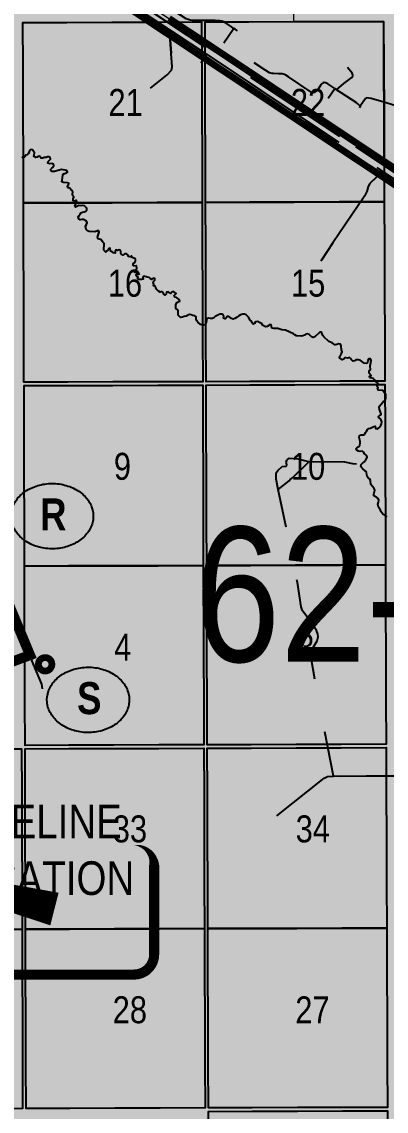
# Model space of a CAD drawing. Extents: x 507565 to 531726, y 6009554 to 6022365.
# Drawn here: x 523368.3 to 523476.6, y 6015356.9 to 6015680.3 of the extents above; entities that cross this region are included whole.
import ezdxf
from ezdxf.enums import TextEntityAlignment as Align

# ---------------------------------------------------------------- set-up
doc = ezdxf.new("R2010")
doc.units = 0
doc.header["$LTSCALE"] = 5
doc.linetypes.add('DASHED2', pattern=[9.525, 6.35, -3.175])
for name, color, linetype in [('CG-NOTES', 7, 'Continuous'), ('Quarters', 8, 'Continuous'), ('RoadSeg', 57, 'DASHED2'), ('ROUTE-MAP-HWY', 2, 'Continuous'), ('ROUTE-MAP-ROUTE', 90, 'Continuous'), ('ROUTE-MAP-TOWN-H', 50, 'Continuous'), ('T-WATER', 160, 'Continuous')]:
    doc.layers.add(name, color=color, linetype=linetype)
doc.layers.add('ROUTE-MAP-BACKGROUND-H', color=7, linetype='Continuous', true_color=0xf0ebff)
doc.layers.add('ROUTE-MAP-TOWN-BDY', color=3, linetype='Continuous', lineweight=0)
doc.styles.add('120', font='ARIALN.TTF', dxfattribs={"height": 13})
doc.styles.add('80', font='ARIALN.TTF', dxfattribs={"height": 10})
doc.styles.add('BOLD', font='ARIALNB.TTF')

# ---------------------------------------------------------------- blocks, each defined once
blk = doc.blocks.new('*U181')
h = blk.add_hatch(color=255)
edge = h.paths.add_edge_path()
edge.add_line((-29, -20), (29, -20))
edge.add_arc((29, -14), 6, 270, 360)
edge.add_line((35, -14), (35, 12.5))
edge.add_arc((29, 12.5), 6, 0, 90)
edge.add_line((29, 18.5), (-29, 18.5))
edge.add_arc((-29, 12.5), 6, 90, 180)
edge.add_line((-35, 12.5), (-35, -14))
edge.add_arc((-29, -14), 6, 180, 270)
at = {"color": 14, "flags": 128}
blk.add_lwpolyline([(-29, -20, 3, 3, 0), (29, -20, 3, 3, 0.414214), (35, -14, 3, 3, 0), (35, 12.5, 3, 0, 0.414214), (29, 18.5, 0, 0, 0), (-29, 18.5, 0, 0, 0.414214), (-35, 12.5, 0, 0, 0), (-35, -14, 0, 3, 0.414214)], format="xyseb", close=True, dxfattribs=at)
at = {"color": 14, "style": '80'}
blk.add_attdef('ENTER_TEXT_001', (-26.85, -4.92), '', height=10, dxfattribs=at)
blk = doc.blocks.new('Route_Letters')
h = blk.add_hatch(color=255)
h.dxf.hatch_style = 1
edge = h.paths.add_edge_path()
edge.add_ellipse((-0.12, 0.46), major_axis=(-11.97, 0), ratio=0.789318, start_angle=0, end_angle=360)
at = {"color": 5}
blk.add_open_spline([(-12.34, 0.46), (-12.34, -0.25), (-12.24, -0.97), (-11.72, -2.79), (-11.14, -3.88), (-9.56, -5.81), (-8.54, -6.66), (-6.22, -8.02), (-4.9, -8.54), (-2.12, -9.17), (-0.66, -9.3), (2.22, -9.13), (3.64, -8.84), (6.27, -7.89), (7.48, -7.22), (9.54, -5.6), (10.38, -4.64), (11.6, -2.54), (11.97, -1.4), (12.18, 0.91), (12.02, 2.08), (11.2, 4.3), (10.54, 5.35), (8.8, 7.2), (7.72, 7.99), (5.29, 9.24), (3.93, 9.68), (1.11, 10.18), (-0.35, 10.23), (-3.22, 9.91), (-4.61, 9.55), (-7.16, 8.47), (-8.32, 7.75), (-10.24, 6.02), (-11, 5.02), (-12.05, 2.86), (-12.32, 1.7), (-12.34, 0.52), (-12.34, 0.49), (-12.34, 0.46)], degree=3, knots=[0, 0, 0, 0, 0.219529, 0.219529, 0.575727, 0.575727, 0.931924, 0.931924, 1.288121, 1.288121, 1.644318, 1.644318, 2.000515, 2.000515, 2.356712, 2.356712, 2.712909, 2.712909, 3.069107, 3.069107, 3.425304, 3.425304, 3.781501, 3.781501, 4.137698, 4.137698, 4.493895, 4.493895, 4.850092, 4.850092, 5.20629, 5.20629, 5.562487, 5.562487, 5.918684, 5.918684, 6.274881, 6.274881, 6.283185, 6.283185, 6.283185, 6.283185], dxfattribs=at)
at = {"color": 14, "style": 'BOLD'}
blk.add_attdef('A', text='', height=9.5, dxfattribs=at).set_placement((0.22, 0.98), align=Align.MIDDLE)
blk = doc.blocks.new('AA')
at = {"const_width": 4}
blk.add_lwpolyline([(-1, 0, 1), (1, 0, 1)], format="xyb", close=True, dxfattribs=at)
blk.add_circle((0, 0), 2)

msp = doc.modelspace()

# ---------------------------------------------------------------- hatches: boundary and pattern name
at = {"layer": 'ROUTE-MAP-BACKGROUND-H'}
h = msp.add_hatch(color=256, dxfattribs=at)
h.dxf.hatch_style = 1
h.paths.add_polyline_path([(523871.081, 6016124.178), (523873.071, 6015800.356), (523917.515, 6015800.58), (523923.823, 6014811.294), (522926.315, 6014807.962), (522925.895, 6015778.478), (522873.584, 6015778.442), (522873.69, 6016121.495)])
at = {"layer": 'ROUTE-MAP-TOWN-H'}
h = msp.add_hatch(color=256, dxfattribs=at)
h.dxf.hatch_style = 1
h.paths.add_polyline_path([(523291.388, 6015816.055), (523291.453, 6015788.325), (523286.713, 6015788.31), (523286.775, 6015760.773), (523313.449, 6015760.858), (523313.512, 6015735.326), (523390.535, 6015695.2), (523396.939, 6015691.311), (523475.861, 6015638.864), (523475.805, 6015680.356), (523449.115, 6015680.293), (523449.064, 6015694.348), (523421.698, 6015694.274), (523421.574, 6015734.425), (523448.917, 6015734.508), (523448.736, 6015788.824), (523427.309, 6015788.756), (523427.131, 6015843.2), (523400.234, 6015843.105), (523400.306, 6015816.32), (523372.753, 6015816.217)])

# ---------------------------------------------------------------- linework, layer by layer
at = {"layer": 'CG-NOTES', "color": 14, "flags": 128}
msp.add_lwpolyline([(523310.199, 6015433.99, 0, 9.995, 0), (523378.043, 6015416.883, 0, 0, 0)], format="xyseb", dxfattribs=at)
at = {"layer": 'Quarters'}
for points in [[(523381.863, 6015626.507), (523368.849, 6015626.465), (523368.812, 6015639.855), (523368.774, 6015653.245), (523368.736, 6015666.635), (523368.699, 6015680.024), (523381.708, 6015680.066), (523395.052, 6015680.108), (523408.405, 6015680.162), (523421.758, 6015680.217), (523421.791, 6015666.815), (523421.825, 6015653.413), (523421.867, 6015640.023), (523421.909, 6015626.634), (523408.561, 6015626.591), (523395.212, 6015626.549), (523381.863, 6015626.507)], [(523475.945, 6015640.185), (523475.976, 6015626.805), (523462.627, 6015626.763), (523449.278, 6015626.72), (523435.928, 6015626.678), (523422.914, 6015626.637), (523422.871, 6015640.027), (523422.829, 6015653.416), (523422.796, 6015666.816), (523422.762, 6015680.219), (523435.771, 6015680.256), (523449.115, 6015680.293), (523462.46, 6015680.324), (523475.805, 6015680.356), (523475.859, 6015666.96), (523475.913, 6015653.564), (523475.945, 6015640.185)], [(523382.021, 6015573.282), (523368.999, 6015573.241), (523368.962, 6015586.296), (523368.925, 6015599.686), (523368.887, 6015613.076), (523368.849, 6015626.465), (523381.863, 6015626.507), (523395.212, 6015626.549), (523408.561, 6015626.591), (523421.909, 6015626.634), (523421.952, 6015613.244), (523421.994, 6015599.854), (523422.037, 6015586.464), (523422.078, 6015573.409), (523408.728, 6015573.367), (523395.371, 6015573.325), (523382.021, 6015573.282)], [(523476.118, 6015586.636), (523476.164, 6015573.581), (523462.813, 6015573.538), (523449.456, 6015573.496), (523436.104, 6015573.454), (523423.082, 6015573.412), (523423.041, 6015586.467), (523422.999, 6015599.857), (523422.956, 6015613.247), (523422.914, 6015626.637), (523435.928, 6015626.678), (523449.278, 6015626.72), (523462.627, 6015626.763), (523475.976, 6015626.805), (523476.023, 6015613.415), (523476.071, 6015600.026), (523476.118, 6015586.636)], [(523382.176, 6015518.719), (523369.153, 6015518.678), (523369.115, 6015532.067), (523369.077, 6015545.457), (523369.04, 6015558.847), (523369.002, 6015572.237), (523382.02, 6015572.278), (523395.374, 6015572.32), (523408.728, 6015572.363), (523422.081, 6015572.405), (523422.124, 6015559.015), (523422.166, 6015545.625), (523422.208, 6015532.236), (523422.251, 6015518.846), (523408.893, 6015518.803), (523395.534, 6015518.761), (523382.176, 6015518.719)], [(523476.309, 6015532.407), (523476.356, 6015519.017), (523462.997, 6015518.975), (523449.638, 6015518.933), (523436.279, 6015518.89), (523423.255, 6015518.849), (523423.213, 6015532.239), (523423.17, 6015545.629), (523423.128, 6015559.018), (523423.086, 6015572.408), (523436.105, 6015572.449), (523449.459, 6015572.492), (523462.813, 6015572.534), (523476.167, 6015572.577), (523476.214, 6015559.187), (523476.261, 6015545.797), (523476.309, 6015532.407)], [(523382.333, 6015465.493), (523369.302, 6015465.452), (523369.266, 6015478.507), (523369.228, 6015491.898), (523369.19, 6015505.288), (523369.153, 6015518.678), (523382.176, 6015518.719), (523395.534, 6015518.761), (523408.893, 6015518.803), (523422.251, 6015518.846), (523422.293, 6015505.456), (523422.336, 6015492.066), (523422.378, 6015478.676), (523422.419, 6015465.62), (523409.06, 6015465.578), (523395.693, 6015465.536), (523382.333, 6015465.493)], [(523476.497, 6015478.847), (523476.543, 6015465.792), (523463.183, 6015465.749), (523460.459, 6015465.74), (523449.816, 6015465.707), (523436.455, 6015465.665), (523423.424, 6015465.623), (523423.382, 6015478.679), (523423.34, 6015492.069), (523423.298, 6015505.459), (523423.255, 6015518.849), (523436.279, 6015518.89), (523449.638, 6015518.933), (523462.997, 6015518.975), (523476.356, 6015519.017), (523476.403, 6015505.628), (523476.45, 6015492.238), (523476.497, 6015478.847)], [(523328.348, 6015410.753), (523315.315, 6015410.711), (523315.283, 6015424.102), (523315.249, 6015437.494), (523315.216, 6015450.885), (523315.183, 6015464.276), (523328.212, 6015464.318), (523341.575, 6015464.36), (523354.938, 6015464.402), (523368.301, 6015464.445), (523368.339, 6015451.054), (523368.376, 6015437.663), (523368.414, 6015424.272), (523368.452, 6015410.881), (523355.084, 6015410.839), (523341.716, 6015410.796), (523328.348, 6015410.753)], [(523382.489, 6015410.926), (523369.456, 6015410.885), (523369.418, 6015424.275), (523369.381, 6015437.666), (523369.343, 6015451.057), (523369.305, 6015464.448), (523382.333, 6015464.489), (523395.697, 6015464.531), (523409.06, 6015464.574), (523422.423, 6015464.616), (523422.465, 6015451.226), (523422.507, 6015437.835), (523422.55, 6015424.445), (523422.592, 6015411.055), (523409.225, 6015411.012), (523395.857, 6015410.969), (523382.489, 6015410.926)], [(523476.688, 6015424.618), (523476.735, 6015411.229), (523463.367, 6015411.186), (523449.998, 6015411.143), (523436.63, 6015411.1), (523423.597, 6015411.058), (523423.554, 6015424.448), (523423.512, 6015437.839), (523423.469, 6015451.229), (523423.427, 6015464.619), (523436.456, 6015464.66), (523449.819, 6015464.703), (523463.183, 6015464.745), (523476.547, 6015464.787), (523476.594, 6015451.398), (523476.641, 6015438.008), (523476.688, 6015424.618)], [(523328.484, 6015357.523), (523315.447, 6015357.48), (523315.415, 6015370.537), (523315.413, 6015371.06), (523315.382, 6015383.928), (523315.349, 6015397.32), (523315.315, 6015410.711), (523328.348, 6015410.753), (523341.716, 6015410.796), (523355.084, 6015410.839), (523368.452, 6015410.881), (523368.49, 6015397.491), (523368.527, 6015384.1), (523368.565, 6015370.709), (523368.602, 6015357.653), (523355.229, 6015357.61), (523341.857, 6015357.566), (523328.484, 6015357.523)], [(523382.644, 6015357.699), (523369.606, 6015357.656), (523369.569, 6015370.712), (523369.532, 6015384.103), (523369.494, 6015397.494), (523369.456, 6015410.885), (523382.489, 6015410.926), (523395.857, 6015410.969), (523409.225, 6015411.012), (523422.592, 6015411.055), (523422.635, 6015397.665), (523422.677, 6015384.274), (523422.72, 6015370.884), (523422.761, 6015357.829), (523409.389, 6015357.785), (523396.016, 6015357.742), (523382.644, 6015357.699)], [(523476.876, 6015371.059), (523476.922, 6015358.005), (523463.549, 6015357.961), (523450.176, 6015357.918), (523436.803, 6015357.874), (523423.765, 6015357.832), (523423.724, 6015370.887), (523423.681, 6015384.278), (523423.639, 6015397.668), (523423.597, 6015411.058), (523436.63, 6015411.1), (523449.998, 6015411.143), (523463.367, 6015411.186), (523476.735, 6015411.229), (523476.782, 6015397.839), (523476.829, 6015384.449), (523476.876, 6015371.059)], [(523477.066, 6015316.831), (523477.114, 6015303.442), (523463.736, 6015303.398), (523450.358, 6015303.354), (523436.981, 6015303.31), (523423.938, 6015303.267), (523423.896, 6015316.657), (523423.853, 6015330.047), (523423.811, 6015343.438), (523423.768, 6015356.828), (523436.806, 6015356.87), (523450.18, 6015356.914), (523463.552, 6015356.957), (523476.925, 6015357), (523476.972, 6015343.611), (523477.019, 6015330.221), (523477.066, 6015316.831)]]:
    msp.add_lwpolyline(points, close=True, dxfattribs=at)
at = {"layer": 'RoadSeg', "flags": 128}
for points in [[(523062.704, 6015941.993), (523102.998, 6015878.094), (523104.323, 6015878.922), (523107.774, 6015873.443), (523108.308, 6015872.617), (523108.866, 6015871.795), (523109.542, 6015870.869), (523110.325, 6015869.901), (523111.048, 6015869.057), (523111.874, 6015868.178), (523112.846, 6015867.234), (523113.876, 6015866.252), (523174.63, 6015808.19), (523175.483, 6015807.389), (523176.253, 6015806.685), (523176.99, 6015806.058), (523177.751, 6015805.46), (523178.539, 6015804.889), (523179.474, 6015804.264), (523180.324, 6015803.733), (523181.189, 6015803.228), (523182.321, 6015802.615), (523183.233, 6015802.128), (523186.616, 6015800.36), (523245.594, 6015769.509), (523335.105, 6015722.772), (523351.049, 6015714.387), (523384.331, 6015696.995), (523391.076, 6015693.468), (523391.95, 6015693.009), (523392.77, 6015692.56), (523393.5, 6015692.132), (523394.323, 6015691.625), (523395.172, 6015691.077), (523462.862, 6015646.166), (523462.012, 6015644.777), (523475.104, 6015636.091), (523474.525, 6015635.294)], [(523268.862, 6015679.45), (523272.292, 6015681.448), (523317.581, 6015707.789), (523319.745, 6015709.254), (523321.61, 6015710.819), (523328.803, 6015717.779), (523330.801, 6015718.911), (523332.999, 6015719.477), (523334.198, 6015719.544), (523336.762, 6015719.044), (523338.66, 6015718.245), (523343.721, 6015715.548), (523348.883, 6015712.351), (523349.449, 6015712.218), (523349.915, 6015712.351), (523350.649, 6015713.473), (523357.926, 6015709.631), (523359.086, 6015709.012), (523360.023, 6015708.508), (523361.02, 6015707.964), (523362.114, 6015707.367), (523383.484, 6015695.716), (523389.453, 6015692.43), (523390.284, 6015691.963), (523391.108, 6015691.498), (523391.932, 6015691.027), (523392.664, 6015690.598), (523393.452, 6015690.127), (523394.244, 6015689.645), (523395.196, 6015689.057), (523396.172, 6015688.454), (523397.216, 6015687.804), (523398.24, 6015687.152), (523412.955, 6015677.389), (523412.52, 6015676.12), (523412.42, 6015674.888), (523412.986, 6015666.896), (523412.786, 6015665.93), (523411.521, 6015664.465), (523405.56, 6015659.736), (523411.521, 6015664.465), (523412.786, 6015665.93), (523412.986, 6015666.896), (523412.42, 6015674.888), (523412.52, 6015676.12), (523412.955, 6015677.389), (523423.181, 6015670.59), (523462.012, 6015644.777), (523475.104, 6015636.091), (523474.525, 6015635.294), (523473.726, 6015634.162), (523471.695, 6015632.297), (523471.195, 6015631.331), (523470.862, 6015629.9), (523470.129, 6015628.501), (523460.739, 6015614.681), (523457.342, 6015609.486), (523456.709, 6015608.254)], [(523432.357, 6015677.543), (523431.697, 6015678.011), (523431.288, 6015678.289), (523430.623, 6015678.75), (523429.346, 6015679.599), (523428.34, 6015680.193), (523427.773, 6015680.418), (523427.146, 6015680.562), (523425.733, 6015680.637), (523419.523, 6015680.609), (523418.895, 6015680.647), (523418.303, 6015680.745), (523417.739, 6015680.914), (523417.198, 6015681.166), (523415.488, 6015682.26), (523394.765, 6015696.021), (523393.942, 6015696.636), (523393.562, 6015696.999), (523393.218, 6015697.416), (523392.915, 6015697.883), (523392.374, 6015698.906), (523391.619, 6015700.389), (523391.364, 6015700.795), (523391.094, 6015701.128), (523390.828, 6015701.39), (523390.361, 6015701.777), (523389.735, 6015702.26), (523388.653, 6015703.045), (523387.184, 6015701.163), (523385.208, 6015698.572)], [(523428.394, 6015674.031), (523431.109, 6015678.085), (523431.239, 6015678.229), (523431.288, 6015678.289)], [(523412.955, 6015677.389), (523423.181, 6015670.59), (523462.012, 6015644.777)], [(523459.34, 6015657.572), (523461.299, 6015660.426), (523459.19, 6015661.819), (523458.838, 6015662.011), (523458.492, 6015662.143), (523458.155, 6015662.186), (523457.835, 6015662.119), (523457.543, 6015661.937), (523457.285, 6015661.676), (523457.048, 6015661.35), (523456.32, 6015660.272), (523456.066, 6015659.952), (523455.796, 6015659.659), (523455.505, 6015659.414), (523455.195, 6015659.253), (523454.874, 6015659.2), (523454.565, 6015659.247), (523454.28, 6015659.362), (523454.002, 6015659.527), (523447.51, 6015663.927), (523446.776, 6015664.381), (523446.402, 6015664.557), (523446.016, 6015664.68), (523445.638, 6015664.761), (523445.273, 6015664.81), (523444.533, 6015664.84), (523443.051, 6015664.857), (523442.683, 6015664.897), (523442.304, 6015664.977), (523441.923, 6015665.117), (523440.793, 6015665.776), (523435.631, 6015669.241), (523429.864, 6015672.994), (523428.394, 6015674.031), (523427.861, 6015674.404), (523427.453, 6015674.7)], [(523421.611, 6015668.028), (523422.61, 6015669.627), (523423.181, 6015670.59)], [(523461.299, 6015660.426), (523461.837, 6015660.07), (523464.002, 6015661.901), (523466.398, 6015663.729), (523466.666, 6015664.065), (523466.666, 6015664.499), (523466.433, 6015664.965), (523465.101, 6015666.73)], [(523468.873, 6015655.193), (523468.14, 6015655.883), (523467.635, 6015656.27), (523461.837, 6015660.07)], [(523494.206, 6015660.369), (523493.44, 6015659.503), (523490.243, 6015653.643), (523489.51, 6015653.11), (523487.479, 6015653.343), (523479.154, 6015655.441), (523475.907, 6015656.36), (523472.094, 6015657.439), (523470.735, 6015657.717), (523470.454, 6015657.494), (523468.873, 6015655.193), (523468.393, 6015654.383), (523467.756, 6015653.401), (523463.51, 6015647.058), (523462.862, 6015646.166), (523498.093, 6015622.673), (523499.19, 6015621.948), (523500.21, 6015621.275), (523501.201, 6015620.616), (523502.148, 6015619.993), (523503.11, 6015619.373), (523504.171, 6015618.742), (523505.353, 6015618.095), (523506.521, 6015617.486), (523507.731, 6015616.862), (523508.887, 6015616.265), (523510.202, 6015615.575), (523534.012, 6015603.126), (523561.926, 6015588.548), (523563.503, 6015590.772)], [(523475.104, 6015636.091), (523497.808, 6015621.006), (523498.879, 6015620.304), (523499.874, 6015619.661), (523500.907, 6015619.012), (523502.037, 6015618.319), (523503.126, 6015617.673), (523504.263, 6015617.019), (523505.429, 6015616.356), (523506.701, 6015615.656), (523508.109, 6015614.907), (523533.325, 6015601.739), (523558.519, 6015588.567)], [(523444.521, 6015541.454), (523443.889, 6015544.451), (523443.889, 6015546.316), (523444.422, 6015547.081), (523445.687, 6015548.28), (523446.853, 6015548.38), (523447.019, 6015548.513), (523447.086, 6015548.813), (523446.819, 6015549.446), (523447.086, 6015550.145), (523447.385, 6015550.478), (523447.752, 6015550.678), (523450.349, 6015550.545), (523453.446, 6015549.746), (523464.181, 6015549.613), (523466.508, 6015549.087), (523497.402, 6015548.913), (523504.695, 6015548.98), (523506.527, 6015549.213), (523507.459, 6015549.446), (523508.958, 6015550.378), (523510.29, 6015552.21), (523510.956, 6015552.543), (523512.887, 6015553.075), (523516.683, 6015555.506), (523528.305, 6015563.732), (523533, 6015566.862), (523534.331, 6015567.89), (523538.343, 6015570.718), (523543.19, 6015574.088)], [(523374.457, 6015482.246), (523374.258, 6015483.611), (523350.615, 6015539.789), (523346.752, 6015549.379), (523346.319, 6015549.912), (523345.753, 6015550.278), (523345.12, 6015550.445), (523327.704, 6015550.611), (523326.871, 6015551.044), (523326.572, 6015551.577), (523323.808, 6015558.837), (523322.909, 6015560.834), (523322.243, 6015561.634), (523321.277, 6015562.233), (523320.578, 6015562.466), (523297.334, 6015562.333)], [(523564.869, 6015446.548), (523564.436, 6015456.538), (523556.077, 6015456.538), (523470.596, 6015456.338), (523462.67, 6015456.172), (523460.905, 6015456.305), (523457.775, 6015472.256), (523454.145, 6015492.003), (523454.079, 6015492.769), (523454.279, 6015493.501), (523456.077, 6015496.498), (523456.343, 6015497.664), (523456.276, 6015498.43), (523455.877, 6015499.529), (523453.246, 6015503.291), (523451.75, 6015505.361), (523451.348, 6015506.588), (523450.216, 6015513.781), (523444.521, 6015541.454), (523447.718, 6015543.951), (523448.085, 6015544.384), (523448.884, 6015545.017), (523453.346, 6015549.413), (523453.446, 6015549.746)], [(523444.055, 6015444.55), (523458.141, 6015455.705), (523459.107, 6015456.172), (523460.905, 6015456.305)]]:
    msp.add_lwpolyline(points, dxfattribs=at)
at = {"layer": 'ROUTE-MAP-HWY', "const_width": 2}
for points in [[(523485.884, 6015627.334), (523476.965, 6015633.259), (523475.96, 6015633.926), (523474.646, 6015634.799), (523473.809, 6015635.355), (523473.392, 6015635.632), (523470.675, 6015637.437), (523461.202, 6015643.734), (523461.035, 6015643.845), (523455.448, 6015647.559), (523449.202, 6015651.713), (523446.542, 6015653.482), (523444.329, 6015654.953), (523440.224, 6015657.683), (523437.185, 6015659.702), (523425.016, 6015667.788), (523422.806, 6015669.267), (523422.79, 6015669.278), (523422.753, 6015669.301), (523422.475, 6015669.486), (523421.796, 6015669.938), (523421.784, 6015669.946), (523419.923, 6015671.178), (523419.576, 6015671.408), (523419.507, 6015671.453), (523418.836, 6015671.898), (523418.095, 6015672.389), (523417.514, 6015672.776), (523417.19, 6015672.991), (523416.425, 6015673.498), (523416.189, 6015673.656), (523415.874, 6015673.865), (523415.636, 6015674.022), (523412.813, 6015675.896), (523412.113, 6015676.361), (523409.812, 6015677.888), (523409.518, 6015678.082), (523409.018, 6015678.413), (523406.384, 6015680.154), (523404.878, 6015681.152), (523395.029, 6015687.704)], [(523412.066, 6015681.252), (523412.173, 6015681.181), (523412.192, 6015681.169), (523412.888, 6015680.707), (523413.2, 6015680.501), (523413.68, 6015680.183), (523413.698, 6015680.171), (523417.401, 6015677.717), (523417.724, 6015677.503), (523418.306, 6015677.118), (523419.047, 6015676.628), (523419.79, 6015676.141), (523420.193, 6015675.873), (523421.69, 6015674.878), (523421.771, 6015674.823), (523421.783, 6015674.815), (523422.106, 6015674.601), (523422.777, 6015674.156), (523422.792, 6015674.147), (523423.996, 6015673.35), (523427.262, 6015671.179), (523442.471, 6015661.063), (523449.187, 6015656.597), (523453.839, 6015653.502), (523457.706, 6015650.931), (523464.034, 6015646.716), (523464.645, 6015646.311), (523465.2, 6015645.942), (523472.917, 6015640.818), (523475.861, 6015638.864), (523475.948, 6015638.806), (523476.278, 6015638.587), (523476.941, 6015638.146), (523476.954, 6015638.137), (523485.248, 6015632.628)]]:
    msp.add_lwpolyline(points, dxfattribs=at)
at = {"layer": 'ROUTE-MAP-ROUTE', "linetype": 'Continuous', "const_width": 3}
msp.add_lwpolyline([(523215.322, 6015606.38), (523244.483, 6015606.484), (523268.799, 6015608.874), (523272.283, 6015607.474), (523286.162, 6015597.071), (523287.962, 6015594.49), (523272.822, 6015565.463), (523274.872, 6015562.293), (523317.962, 6015562.354), (523322.413, 6015561.945), (523323.158, 6015560.556), (523327.479, 6015550.388), (523346.625, 6015550.489), (523351.543, 6015538.378), (523370.787, 6015492.256), (523342.537, 6015481.765)], dxfattribs=at)
at = {"layer": 'ROUTE-MAP-TOWN-BDY', "color": 3, "flags": 128}
msp.add_lwpolyline([(523400.306, 6015816.32), (523372.753, 6015816.217), (523291.388, 6015816.055), (523291.453, 6015788.325), (523286.713, 6015788.31), (523286.775, 6015760.773), (523313.449, 6015760.858), (523313.512, 6015735.326), (523390.535, 6015695.2), (523396.939, 6015691.311), (523475.861, 6015638.864), (523475.805, 6015680.356), (523449.115, 6015680.293), (523449.064, 6015694.348), (523421.698, 6015694.274), (523421.57, 6015734.425), (523448.917, 6015734.508), (523448.736, 6015788.824), (523427.309, 6015788.756), (523427.131, 6015843.2), (523400.234, 6015843.105), (523400.306, 6015816.32)], dxfattribs=at)
at = {"layer": 'T-WATER', "linetype": 'Continuous', "flags": 128}
for points in [[(523380.709, 6015632.552), (523380.26, 6015632.782), (523380.286, 6015633.28), (523380.423, 6015633.807), (523380.52, 6015634.941), (523380.983, 6015635.22), (523381.571, 6015635.337), (523381.919, 6015635.649), (523381.687, 6015636.082), (523380.106, 6015636.39), (523378.021, 6015635.822), (523377.387, 6015635.762), (523377.013, 6015636.065), (523376.924, 6015636.477), (523377.312, 6015636.751), (523377.657, 6015637.081), (523377.891, 6015637.518), (523377.737, 6015637.996), (523377.243, 6015638.137), (523376.526, 6015638.098), (523376.032, 6015638.287), (523376.182, 6015638.786), (523376.842, 6015639.484), (523376.814, 6015639.962), (523376.37, 6015640.19), (523375.963, 6015640.212), (523375.558, 6015639.93), (523375.01, 6015639.986), (523374.598, 6015639.722), (523374.145, 6015639.798), (523373.859, 6015640.212), (523373.376, 6015640.312), (523372.959, 6015640.048), (523372.456, 6015640.003), (523372.318, 6015640.038), (523371.901, 6015640.271), (523372.046, 6015640.806), (523372.071, 6015641.379), (523371.528, 6015642.199), (523371.043, 6015642.308), (523370.678, 6015642.015), (523370.523, 6015641.522), (523370.286, 6015641.09), (523369.905, 6015640.794), (523369.411, 6015640.611), (523369.206, 6015640.265), (523369.158, 6015640.181), (523368.777, 6015639.89), (523368.313, 6015640.085)], [(523401.808, 6015607.713), (523401.425, 6015608.002), (523401.466, 6015608.502), (523401.891, 6015608.815), (523402.145, 6015609.221), (523402.127, 6015609.735), (523402.064, 6015609.841), (523401.643, 6015610.088), (523401.158, 6015610.272), (523400.944, 6015610.766), (523400.537, 6015610.518), (523400.069, 6015610.626), (523399.816, 6015611.056), (523399.431, 6015611.346), (523398.931, 6015611.331), (523398.364, 6015611.015), (523397.895, 6015611.188), (523397.734, 6015611.671), (523397.744, 6015612.236), (523397.697, 6015612.355), (523397.228, 6015612.509), (523396.813, 6015612.344), (523396.385, 6015612.599), (523396.117, 6015612.202), (523396.052, 6015611.594), (523395.699, 6015611.631), (523395.556, 6015611.646), (523395.159, 6015611.958), (523394.713, 6015612.19), (523394.543, 6015613.047), (523394.074, 6015612.865), (523393.902, 6015612.439), (523393.533, 6015612.134), (523393.287, 6015611.85), (523392.692, 6015612.437), (523392.818, 6015614.337), (523392.209, 6015615.112), (523391.967, 6015615.552), (523391.063, 6015615.866), (523390.85, 6015616.332), (523391.348, 6015617.848), (523391.057, 6015618.25), (523390.591, 6015618.108), (523390.079, 6015617.862), (523388.391, 6015617.983), (523387.828, 6015618.226), (523387.489, 6015618.576), (523387.355, 6015619.056), (523387.288, 6015619.62), (523387.6, 6015620.062), (523387.742, 6015620.543), (523387.519, 6015621.024), (523386.672, 6015621.513), (523386.198, 6015621.565), (523385.695, 6015621.478), (523385.303, 6015621.772), (523385.133, 6015622.283), (523385.344, 6015622.715), (523385.647, 6015623.088), (523385.884, 6015623.516), (523386.336, 6015623.73), (523386.886, 6015623.868), (523387.353, 6015624.082), (523387.695, 6015624.413), (523387.656, 6015624.912), (523386.953, 6015625.579), (523386.489, 6015625.766), (523385.886, 6015625.655), (523385.26, 6015625.68), (523384.339, 6015625.225), (523384.067, 6015625.562), (523384.53, 6015626.439), (523384.703, 6015626.933), (523384.433, 6015627.273), (523383.987, 6015627.04), (523383.546, 6015627.248), (523383.56, 6015627.397), (523383.598, 6015627.72), (523383.759, 6015628.194), (523383.47, 6015628.615), (523383.443, 6015629.111), (523383.527, 6015629.784), (523383.272, 6015630.201), (523382.891, 6015630.503), (523382.605, 6015630.898), (523382.045, 6015630.988), (523381.96, 6015631.353), (523382.197, 6015631.806), (523382.338, 6015632.304), (523381.903, 6015632.489), (523380.709, 6015632.552)], [(523422.494, 6015590.222), (523421.989, 6015590.194), (523421.459, 6015590.439), (523420.638, 6015591.064), (523420.35, 6015591.473), (523420.177, 6015591.956), (523420.086, 6015592.632), (523419.695, 6015592.931), (523419.134, 6015593.023), (523418.651, 6015593.217), (523418.109, 6015593.318), (523417.642, 6015593.147), (523417.134, 6015592.874), (523416.572, 6015592.766), (523416.066, 6015592.57), (523415.574, 6015592.46), (523415.425, 6015592.53), (523414.826, 6015593.137), (523414.738, 6015593.647), (523414.742, 6015594.429), (523414.443, 6015594.831), (523414.097, 6015595.167), (523414.117, 6015596.28), (523414.341, 6015596.883), (523414.816, 6015597.09), (523415.242, 6015597.362), (523415.039, 6015597.801), (523414.261, 6015598.403), (523413.75, 6015598.542), (523413.466, 6015598.903), (523413.838, 6015599.21), (523414.154, 6015599.55), (523413.819, 6015599.918), (523413.395, 6015600.161), (523412.933, 6015599.974), (523412.614, 6015599.601), (523412.137, 6015599.749), (523411.768, 6015600.073), (523411.347, 6015599.945), (523411.193, 6015599.433), (523410.883, 6015599.068), (523410.503, 6015599.392), (523410.306, 6015599.916), (523409.918, 6015600.206), (523409.432, 6015600.007), (523408.99, 6015600.239), (523408.613, 6015600.588), (523408.432, 6015600.707), (523408.206, 6015600.855), (523408.198, 6015601.361), (523407.971, 6015601.736), (523407.461, 6015601.917), (523407.55, 6015602.386), (523407.366, 6015602.876), (523407.519, 6015603.256), (523407.897, 6015603.584), (523407.858, 6015604.032), (523407.366, 6015604.139), (523406.946, 6015603.785), (523406.505, 6015604.018), (523406.161, 6015604.36), (523405.567, 6015604.425), (523404.566, 6015604.73), (523404.262, 6015604.37), (523404.377, 6015603.823), (523403.909, 6015603.755), (523403.228, 6015603.763), (523403.075, 6015603.797), (523402.666, 6015604.026), (523402.926, 6015604.43), (523402.489, 6015604.688), (523402.236, 6015605.074), (523402.651, 6015605.332), (523402.471, 6015605.717), (523401.959, 6015605.858), (523401.962, 6015606.359), (523402.367, 6015606.734), (523402.494, 6015607.218), (523402.385, 6015607.774), (523402.341, 6015607.812), (523401.808, 6015607.713)], [(523427.164, 6015593.461), (523425.731, 6015592.719), (523425.37, 6015592.394), (523424.935, 6015592.146), (523424.418, 6015592.153), (523423.833, 6015592.282), (523423.491, 6015592.182), (523423.342, 6015592.138), (523423.053, 6015591.032), (523422.863, 6015590.546), (523422.494, 6015590.222)], [(523470.625, 6015578.835), (523470.028, 6015578.909), (523469.609, 6015579.183), (523469.255, 6015579.525), (523468.829, 6015579.786), (523468.322, 6015579.914), (523467.749, 6015579.909), (523467.59, 6015579.86), (523467.169, 6015579.575), (523466.669, 6015579.544), (523466.275, 6015579.868), (523465.976, 6015580.285), (523465.632, 6015580.605), (523465.154, 6015580.42), (523464.696, 6015580.537), (523464.3, 6015580.507), (523464.003, 6015580.114), (523463.527, 6015579.938), (523463.435, 6015580.007), (523462.72, 6015580.502), (523462.812, 6015580.98), (523463.119, 6015581.352), (523463.335, 6015581.803), (523463.453, 6015582.314), (523463.307, 6015582.919), (523463.213, 6015584.053), (523462.99, 6015584.509), (523462.423, 6015584.689), (523461.939, 6015584.45), (523461.438, 6015584.362), (523461.316, 6015584.386), (523460.528, 6015584.985), (523460.007, 6015585.158), (523459.55, 6015585.384), (523458.059, 6015586.723), (523457.781, 6015587.129), (523457.305, 6015588.073), (523456.81, 6015588.083), (523455.402, 6015586.716), (523454.924, 6015586.554), (523454.389, 6015586.751), (523453.67, 6015587.458), (523453.165, 6015587.664), (523452.676, 6015587.488), (523452.273, 6015587.178), (523451.782, 6015586.992), (523451.282, 6015586.966), (523449.931, 6015587.051), (523449.901, 6015587.065), (523449.397, 6015587.309), (523449.04, 6015587.633), (523446.704, 6015588.721), (523445.558, 6015588.786), (523444.404, 6015589.162), (523443.237, 6015589.166), (523442.623, 6015589.306), (523442.435, 6015590.311), (523442.014, 6015590.44), (523441.67, 6015590.104), (523441.261, 6015589.833), (523440.691, 6015589.738), (523439.827, 6015590.22), (523439.618, 6015590.685), (523439.129, 6015590.87), (523438.768, 6015591.172), (523438.277, 6015591.262), (523437.722, 6015591.181), (523437.477, 6015590.68), (523437.035, 6015590.506), (523436.772, 6015590.919), (523436.605, 6015591.391), (523436.128, 6015591.646), (523435.626, 6015592.558), (523434.958, 6015593.267), (523434.48, 6015593.414), (523433.958, 6015593.415), (523433.28, 6015593.258), (523432.85, 6015593.012), (523432.075, 6015592.428), (523431.62, 6015592.174), (523431.097, 6015591.96), (523430.642, 6015592.165), (523429.856, 6015592.787), (523429.375, 6015592.771), (523429.075, 6015592.386), (523428.686, 6015592.088), (523428.216, 6015592.255), (523428.317, 6015592.826), (523428.191, 6015593.312), (523427.708, 6015593.476), (523427.164, 6015593.461)], [(523470.674, 6015546.481), (523470.505, 6015546.711), (523470.388, 6015546.882), (523469.618, 6015547.505), (523469.283, 6015547.864), (523469.017, 6015548.288), (523469.125, 6015548.79), (523469.779, 6015549.5), (523469.986, 6015549.58), (523470.533, 6015550.247), (523470.958, 6015550.864), (523470.784, 6015551.371), (523470.472, 6015551.726), (523470.114, 6015552.028), (523469.86, 6015552.45), (523469.53, 6015552.787), (523468.867, 6015552.722), (523468.29, 6015552.822), (523467.865, 6015553.068), (523467.692, 6015553.545), (523467.997, 6015553.98), (523468.459, 6015554.215), (523468.778, 6015554.596), (523468.858, 6015555.152), (523468.807, 6015555.649), (523468.554, 6015556.846), (523468.618, 6015557.451), (523469.127, 6015557.624), (523469.785, 6015557.611), (523470.222, 6015557.855), (523470.461, 6015558.329), (523470.754, 6015558.711), (523470.964, 6015559.204), (523471.372, 6015559.493), (523471.918, 6015559.647), (523472.845, 6015560.109), (523473.277, 6015560.176), (523473.371, 6015559.555), (523473.854, 6015559.431), (523474.33, 6015559.678), (523474.671, 6015560.044), (523474.96, 6015560.454), (523475.162, 6015560.934), (523475.301, 6015561.466), (523475.092, 6015562.014), (523474.749, 6015562.362), (523474.364, 6015562.627), (523474.306, 6015563.113), (523474.671, 6015563.455), (523475.108, 6015563.707), (523475.087, 6015563.862), (523474.552, 6015565.173), (523474.466, 6015565.812), (523474.626, 6015566.285), (523474.933, 6015566.693), (523475.638, 6015567.396), (523476.093, 6015567.69), (523476.343, 6015568.099), (523476.499, 6015568.606), (523476.421, 6015569.099), (523476.434, 6015569.633), (523476.433, 6015569.718), (523476.107, 6015570.1), (523475.894, 6015570.586), (523475.423, 6015570.796), (523474.191, 6015570.885), (523473.94, 6015571.239), (523474.134, 6015571.702), (523473.806, 6015572.051), (523474.118, 6015572.431), (523474.14, 6015572.919), (523473.438, 6015573.514), (523473.387, 6015573.557), (523473.117, 6015573.984), (523472.744, 6015574.317), (523471.99, 6015574.513), (523471.664, 6015574.598), (523471.641, 6015575.022), (523472.145, 6015575.2), (523471.52, 6015575.977), (523471.474, 6015576.488), (523471.52, 6015576.6), (523471.884, 6015576.919), (523471.785, 6015578.119), (523471.934, 6015578.635), (523472.138, 6015579.755), (523471.893, 6015580.2), (523471.375, 6015580.208), (523471.148, 6015579.734), (523471.015, 6015579.125), (523470.625, 6015578.835)], [(523476.858, 6015533.267), (523476.201, 6015533.788), (523475.666, 6015533.963), (523475.341, 6015534.347), (523475.085, 6015534.775), (523474.907, 6015535.295), (523474.264, 6015536.18), (523474.064, 6015537.09), (523474.325, 6015537.678), (523474.406, 6015538.254), (523474.201, 6015538.708), (523473.824, 6015539.079), (523472.894, 6015539.581), (523472.91, 6015540.076), (523473.15, 6015541.18), (523473.041, 6015541.755), (523472.035, 6015542.899), (523471.877, 6015544.132), (523471.649, 6015544.58), (523471.239, 6015544.923), (523470.905, 6015545.307), (523470.674, 6015546.481)]]:
    msp.add_lwpolyline(points, dxfattribs=at)

# ---------------------------------------------------------------- block references
at = {"layer": 'CG-NOTES', "xscale": 0.9994723600900708, "yscale": 0.9994723600900708, "zscale": 0.9994723600900708}
for p, values in [((523377.483, 6015533.044), {'A': 'R'}), ((523388.161, 6015478.508), {'A': 'S'})]:
    msp.add_blockref('Route_Letters', p, dxfattribs=at).add_auto_attribs(values)
msp.add_blockref('AA', (523375.286, 6015489.536), dxfattribs=at)
at = {"layer": 'CG-NOTES'}
ref = msp.add_blockref('*U181', (523372.715, 6015417.395), dxfattribs=dict(at, xscale=0.9981610294825279, yscale=0.9981610294825279, zscale=0.9981610294825279))
ref.add_attrib('ENTER_TEXT_001', 'PIPELINE', (523346.576, 6015437.879), dxfattribs={"layer": '0', "color": 14, "height": 9.9816, "style": '80'})
ref.add_attrib('ENTER_TEXT_002', 'LOCATION', (523343.287, 6015421.066), dxfattribs={"layer": '0', "color": 14, "height": 9.9816, "style": '80'})

# ---------------------------------------------------------------- texts
at = {"layer": 'RoadSeg', "style": '120'}
for s, height, p in [('21', 8.0042, (523394.071, 6015652.31)), ('22', 8.0042, (523448.251, 6015652.31)), ('16', 8.0042, (523393.891, 6015598.644)), ('15', 8.0042, (523448.278, 6015598.668)), ('9', 8.004, (523395.686, 6015544.297)), ('10', 8.0042, (523448.251, 6015544.288)), ('4', 8.004, (523395.781, 6015490.576)), ('3', 8.004, (523450.147, 6015490.596)), ('33', 8.0042, (523395.358, 6015436.672)), ('34', 8.0042, (523449.677, 6015436.672)), ('28', 8.0042, (523395.328, 6015382.979)), ('27', 8.0042, (523449.559, 6015382.944))]:
    msp.add_text(s, height=height, dxfattribs=at).set_placement(p)
msp.add_text('62-19-5', height=39.9833, rotation=359.95761, dxfattribs=at).set_placement((523419.626, 6015490.313))

doc.saveas('drawing.dxf')
